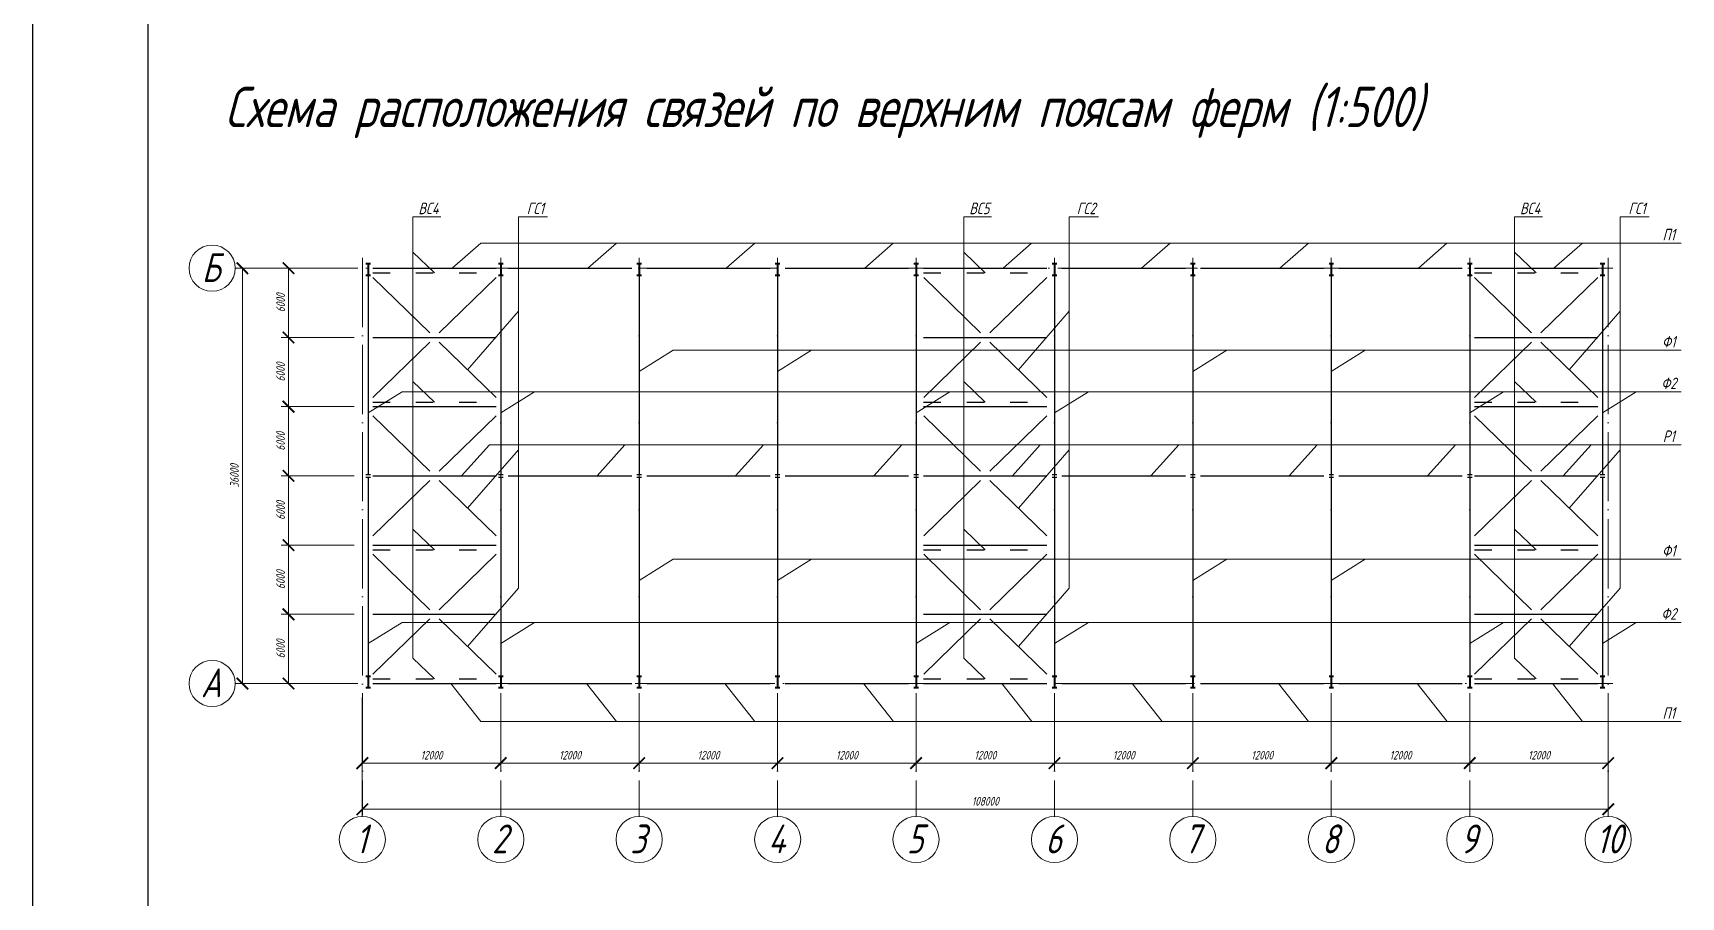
# Model space of a CAD drawing. Header units: millimetres. Extents: x 1665 to 4316, y 443 to 1647.
# Drawn here: x 1665 to 1950.8, y 1345.9 to 1495.7 of the extents above; entities that cross this region are included whole.
import ezdxf

# ---------------------------------------------------------------- set-up
doc = ezdxf.new("R2010")
doc.units = ezdxf.units.MM
for name, pattern in [('ACAD_ISO03W100', [30, 12, -18]), ('ACAD_ISO04W100', [30, 24, -3, 0, -3]), ('ACAD_ISO10W100', [18, 12, -3, 0, -3])]:
    doc.linetypes.add(name, pattern=pattern)
doc.layers.get('0').update_dxf_attribs({"lineweight": 18})
doc.styles.get("Standard").update_dxf_attribs({"font": 'romans.shx', "width": 0.75, "oblique": 15, "height": 1.5})
doc.dimstyles.new('ISO-25', dxfattribs={"dimtxt": 1.5, "dimasz": 2, "dimexe": 1.25, "dimexo": 0.625, "dimtad": 1, "dimtxsty": 'Standard', "dimblk": 'ARCHTICK', "dimcen": 2.5, "dimadec": 0, "dimazin": 0, "dimtfac": 1, "dimtmove": 0, "dimatfit": 3, "dimldrblk": 'NONE', "dimfxl": 1, "dimlwd": 18, "dimlwe": 18, "dimarcsym": 0})

# ---------------------------------------------------------------- blocks, each defined once
blk = doc.blocks.new('_ArchTick')
at = {"color": 0, "linetype": 'ByBlock', "const_width": 0.15}
blk.add_lwpolyline([(-0.5, -0.5), (0.5, 0.5)], dxfattribs=at)
blk = doc.blocks.new('*D28')
at = {"color": 0, "lineweight": 18, "transparency": 16777216}
for p, q in [((1722.12, 1378.34), (1722.12, 1367.85)), ((1746.12, 1378.34), (1746.12, 1367.85)), ((1722.12, 1369.1), (1746.12, 1369.1))]:
    blk.add_line(p, q, dxfattribs=at)
at = {"layer": 'Defpoints', "color": 0, "transparency": 16777216}
for p in [(1722.12, 1378.96), (1746.12, 1378.96), (1746.12, 1369.1)]:
    blk.add_point(p, dxfattribs=at)
at = {"color": 0, "lineweight": 18, "transparency": 16777216, "xscale": 2, "yscale": 2, "zscale": 2, "rotation": 180}
blk.add_blockref('_ArchTick', (1722.12, 1369.1), dxfattribs=at)
at = {"color": 0, "lineweight": 18, "transparency": 16777216, "xscale": 2, "yscale": 2, "zscale": 2}
blk.add_blockref('_ArchTick', (1746.12, 1369.1), dxfattribs=at)
at = {"color": 0, "transparency": 16777216, "insert": (1734.12, 1370.48), "char_height": 1.5, "attachment_point": 5}
blk.add_mtext('12000', dxfattribs=at)
blk = doc.blocks.new('_None')
blk = doc.blocks.new('*D29')
at = {"color": 0, "lineweight": 18, "transparency": 16777216}
for p, q in [((1746.12, 1378.34), (1746.12, 1367.85)), ((1770.12, 1378.34), (1770.12, 1367.85)), ((1746.12, 1369.1), (1770.12, 1369.1))]:
    blk.add_line(p, q, dxfattribs=at)
at = {"layer": 'Defpoints', "color": 0, "transparency": 16777216}
for p in [(1746.12, 1378.96), (1770.12, 1378.96), (1770.12, 1369.1)]:
    blk.add_point(p, dxfattribs=at)
at = {"color": 0, "lineweight": 18, "transparency": 16777216, "xscale": 2, "yscale": 2, "zscale": 2, "rotation": 180}
blk.add_blockref('_ArchTick', (1746.12, 1369.1), dxfattribs=at)
at = {"color": 0, "lineweight": 18, "transparency": 16777216, "xscale": 2, "yscale": 2, "zscale": 2}
blk.add_blockref('_ArchTick', (1770.12, 1369.1), dxfattribs=at)
at = {"color": 0, "transparency": 16777216, "insert": (1758.12, 1370.48), "char_height": 1.5, "attachment_point": 5}
blk.add_mtext('12000', dxfattribs=at)
blk = doc.blocks.new('*D30')
at = {"color": 0, "lineweight": 18, "transparency": 16777216}
for p, q in [((1770.12, 1378.34), (1770.12, 1367.85)), ((1794.12, 1378.34), (1794.12, 1367.85)), ((1770.12, 1369.1), (1794.12, 1369.1))]:
    blk.add_line(p, q, dxfattribs=at)
at = {"layer": 'Defpoints', "color": 0, "transparency": 16777216}
for p in [(1770.12, 1378.96), (1794.12, 1378.96), (1794.12, 1369.1)]:
    blk.add_point(p, dxfattribs=at)
at = {"color": 0, "lineweight": 18, "transparency": 16777216, "xscale": 2, "yscale": 2, "zscale": 2, "rotation": 180}
blk.add_blockref('_ArchTick', (1770.12, 1369.1), dxfattribs=at)
at = {"color": 0, "lineweight": 18, "transparency": 16777216, "xscale": 2, "yscale": 2, "zscale": 2}
blk.add_blockref('_ArchTick', (1794.12, 1369.1), dxfattribs=at)
at = {"color": 0, "transparency": 16777216, "insert": (1782.12, 1370.48), "char_height": 1.5, "attachment_point": 5}
blk.add_mtext('12000', dxfattribs=at)
blk = doc.blocks.new('*D31')
at = {"color": 0, "lineweight": 18, "transparency": 16777216}
for p, q in [((1794.12, 1378.34), (1794.12, 1367.85)), ((1818.12, 1378.34), (1818.12, 1367.85)), ((1794.12, 1369.1), (1818.12, 1369.1))]:
    blk.add_line(p, q, dxfattribs=at)
at = {"layer": 'Defpoints', "color": 0, "transparency": 16777216}
for p in [(1794.12, 1378.96), (1818.12, 1378.96), (1818.12, 1369.1)]:
    blk.add_point(p, dxfattribs=at)
at = {"color": 0, "lineweight": 18, "transparency": 16777216, "xscale": 2, "yscale": 2, "zscale": 2, "rotation": 180}
blk.add_blockref('_ArchTick', (1794.12, 1369.1), dxfattribs=at)
at = {"color": 0, "lineweight": 18, "transparency": 16777216, "xscale": 2, "yscale": 2, "zscale": 2}
blk.add_blockref('_ArchTick', (1818.12, 1369.1), dxfattribs=at)
at = {"color": 0, "transparency": 16777216, "insert": (1806.12, 1370.48), "char_height": 1.5, "attachment_point": 5}
blk.add_mtext('12000', dxfattribs=at)
blk = doc.blocks.new('*D32')
at = {"color": 0, "lineweight": 18, "transparency": 16777216}
for p, q in [((1818.12, 1378.34), (1818.12, 1367.85)), ((1842.12, 1378.34), (1842.12, 1367.85)), ((1818.12, 1369.1), (1842.12, 1369.1))]:
    blk.add_line(p, q, dxfattribs=at)
at = {"layer": 'Defpoints', "color": 0, "transparency": 16777216}
for p in [(1818.12, 1378.96), (1842.12, 1378.96), (1842.12, 1369.1)]:
    blk.add_point(p, dxfattribs=at)
at = {"color": 0, "lineweight": 18, "transparency": 16777216, "xscale": 2, "yscale": 2, "zscale": 2, "rotation": 180}
blk.add_blockref('_ArchTick', (1818.12, 1369.1), dxfattribs=at)
at = {"color": 0, "lineweight": 18, "transparency": 16777216, "xscale": 2, "yscale": 2, "zscale": 2}
blk.add_blockref('_ArchTick', (1842.12, 1369.1), dxfattribs=at)
at = {"color": 0, "transparency": 16777216, "insert": (1830.12, 1370.48), "char_height": 1.5, "attachment_point": 5}
blk.add_mtext('12000', dxfattribs=at)
blk = doc.blocks.new('*D33')
at = {"color": 0, "lineweight": 18, "transparency": 16777216}
for p, q in [((1842.12, 1378.34), (1842.12, 1367.85)), ((1866.12, 1378.34), (1866.12, 1367.85)), ((1842.12, 1369.1), (1866.12, 1369.1))]:
    blk.add_line(p, q, dxfattribs=at)
at = {"layer": 'Defpoints', "color": 0, "transparency": 16777216}
for p in [(1842.12, 1378.96), (1866.12, 1378.96), (1866.12, 1369.1)]:
    blk.add_point(p, dxfattribs=at)
at = {"color": 0, "lineweight": 18, "transparency": 16777216, "xscale": 2, "yscale": 2, "zscale": 2, "rotation": 180}
blk.add_blockref('_ArchTick', (1842.12, 1369.1), dxfattribs=at)
at = {"color": 0, "lineweight": 18, "transparency": 16777216, "xscale": 2, "yscale": 2, "zscale": 2}
blk.add_blockref('_ArchTick', (1866.12, 1369.1), dxfattribs=at)
at = {"color": 0, "transparency": 16777216, "insert": (1854.12, 1370.48), "char_height": 1.5, "attachment_point": 5}
blk.add_mtext('12000', dxfattribs=at)
blk = doc.blocks.new('*D34')
at = {"color": 0, "lineweight": 18, "transparency": 16777216}
for p, q in [((1866.12, 1378.34), (1866.12, 1367.85)), ((1890.12, 1378.34), (1890.12, 1367.85)), ((1866.12, 1369.1), (1890.12, 1369.1))]:
    blk.add_line(p, q, dxfattribs=at)
at = {"layer": 'Defpoints', "color": 0, "transparency": 16777216}
for p in [(1866.12, 1378.96), (1890.12, 1378.96), (1890.12, 1369.1)]:
    blk.add_point(p, dxfattribs=at)
at = {"color": 0, "lineweight": 18, "transparency": 16777216, "xscale": 2, "yscale": 2, "zscale": 2, "rotation": 180}
blk.add_blockref('_ArchTick', (1866.12, 1369.1), dxfattribs=at)
at = {"color": 0, "lineweight": 18, "transparency": 16777216, "xscale": 2, "yscale": 2, "zscale": 2}
blk.add_blockref('_ArchTick', (1890.12, 1369.1), dxfattribs=at)
at = {"color": 0, "transparency": 16777216, "insert": (1878.12, 1370.48), "char_height": 1.5, "attachment_point": 5}
blk.add_mtext('12000', dxfattribs=at)
blk = doc.blocks.new('*D35')
at = {"color": 0, "lineweight": 18, "transparency": 16777216}
for p, q in [((1890.12, 1378.34), (1890.12, 1367.85)), ((1914.12, 1378.34), (1914.12, 1367.85)), ((1890.12, 1369.1), (1914.12, 1369.1))]:
    blk.add_line(p, q, dxfattribs=at)
at = {"layer": 'Defpoints', "color": 0, "transparency": 16777216}
for p in [(1890.12, 1378.96), (1914.12, 1378.96), (1914.12, 1369.1)]:
    blk.add_point(p, dxfattribs=at)
at = {"color": 0, "lineweight": 18, "transparency": 16777216, "xscale": 2, "yscale": 2, "zscale": 2, "rotation": 180}
blk.add_blockref('_ArchTick', (1890.12, 1369.1), dxfattribs=at)
at = {"color": 0, "lineweight": 18, "transparency": 16777216, "xscale": 2, "yscale": 2, "zscale": 2}
blk.add_blockref('_ArchTick', (1914.12, 1369.1), dxfattribs=at)
at = {"color": 0, "transparency": 16777216, "insert": (1902.12, 1370.48), "char_height": 1.5, "attachment_point": 5}
blk.add_mtext('12000', dxfattribs=at)
blk = doc.blocks.new('*D36')
at = {"color": 0, "lineweight": 18, "transparency": 16777216}
for p, q in [((1914.12, 1378.34), (1914.12, 1367.85)), ((1938.12, 1378.34), (1938.12, 1367.85)), ((1914.12, 1369.1), (1938.12, 1369.1))]:
    blk.add_line(p, q, dxfattribs=at)
at = {"layer": 'Defpoints', "color": 0, "transparency": 16777216}
for p in [(1914.12, 1378.96), (1938.12, 1378.96), (1938.12, 1369.1)]:
    blk.add_point(p, dxfattribs=at)
at = {"color": 0, "lineweight": 18, "transparency": 16777216, "xscale": 2, "yscale": 2, "zscale": 2, "rotation": 180}
blk.add_blockref('_ArchTick', (1914.12, 1369.1), dxfattribs=at)
at = {"color": 0, "lineweight": 18, "transparency": 16777216, "xscale": 2, "yscale": 2, "zscale": 2}
blk.add_blockref('_ArchTick', (1938.12, 1369.1), dxfattribs=at)
at = {"color": 0, "transparency": 16777216, "insert": (1926.12, 1370.48), "char_height": 1.5, "attachment_point": 5}
blk.add_mtext('12000', dxfattribs=at)
blk = doc.blocks.new('*D43')
at = {"color": 0, "lineweight": 18, "transparency": 16777216}
for p, q in [((1722.12, 1380.48), (1722.12, 1359.85)), ((1938.12, 1380.48), (1938.12, 1359.85)), ((1722.12, 1361.1), (1938.12, 1361.1))]:
    blk.add_line(p, q, dxfattribs=at)
at = {"layer": 'Defpoints', "color": 0, "transparency": 16777216}
for p in [(1722.12, 1381.1), (1938.12, 1381.1), (1938.12, 1361.1)]:
    blk.add_point(p, dxfattribs=at)
at = {"color": 0, "lineweight": 18, "transparency": 16777216, "xscale": 2, "yscale": 2, "zscale": 2, "rotation": 180}
blk.add_blockref('_ArchTick', (1722.12, 1361.1), dxfattribs=at)
at = {"color": 0, "lineweight": 18, "transparency": 16777216, "xscale": 2, "yscale": 2, "zscale": 2}
blk.add_blockref('_ArchTick', (1938.12, 1361.1), dxfattribs=at)
at = {"color": 0, "transparency": 16777216, "insert": (1830.12, 1362.48), "char_height": 1.5, "attachment_point": 5}
blk.add_mtext('108000', dxfattribs=at)
blk = doc.blocks.new('*D37')
at = {"color": 0, "lineweight": 18, "transparency": 16777216}
for p, q in [((1720.7, 1394.9), (1708.07, 1394.9)), ((1709.32, 1382.9), (1709.32, 1394.9)), ((1717.12, 1382.9), (1708.07, 1382.9))]:
    blk.add_line(p, q, dxfattribs=at)
at = {"layer": 'Defpoints', "color": 0, "transparency": 16777216}
for p in [(1709.32, 1394.9), (1721.32, 1394.9), (1717.75, 1382.9)]:
    blk.add_point(p, dxfattribs=at)
at = {"color": 0, "lineweight": 18, "transparency": 16777216, "xscale": 2, "yscale": 2, "zscale": 2}
for p, rotation in [((1709.32, 1394.9), 90), ((1709.32, 1382.9), 270)]:
    blk.add_blockref('_ArchTick', p, dxfattribs=dict(at, rotation=rotation))
at = {"color": 0, "transparency": 16777216, "insert": (1707.95, 1388.9), "char_height": 1.5, "attachment_point": 5, "rotation": 90}
blk.add_mtext('6000', dxfattribs=at)
blk = doc.blocks.new('*D38')
at = {"color": 0, "lineweight": 18, "transparency": 16777216}
for p, q in [((1720.7, 1406.9), (1708.07, 1406.9)), ((1709.32, 1394.9), (1709.32, 1406.9)), ((1717.12, 1394.9), (1708.07, 1394.9))]:
    blk.add_line(p, q, dxfattribs=at)
at = {"layer": 'Defpoints', "color": 0, "transparency": 16777216}
for p in [(1709.32, 1406.9), (1721.32, 1406.9), (1717.75, 1394.9)]:
    blk.add_point(p, dxfattribs=at)
at = {"color": 0, "lineweight": 18, "transparency": 16777216, "xscale": 2, "yscale": 2, "zscale": 2}
for p, rotation in [((1709.32, 1406.9), 90), ((1709.32, 1394.9), 270)]:
    blk.add_blockref('_ArchTick', p, dxfattribs=dict(at, rotation=rotation))
at = {"color": 0, "transparency": 16777216, "insert": (1707.95, 1400.9), "char_height": 1.5, "attachment_point": 5, "rotation": 90}
blk.add_mtext('6000', dxfattribs=at)
blk = doc.blocks.new('*D39')
at = {"color": 0, "lineweight": 18, "transparency": 16777216}
for p, q in [((1720.7, 1418.9), (1708.07, 1418.9)), ((1709.32, 1406.9), (1709.32, 1418.9)), ((1717.12, 1406.9), (1708.07, 1406.9))]:
    blk.add_line(p, q, dxfattribs=at)
at = {"layer": 'Defpoints', "color": 0, "transparency": 16777216}
for p in [(1709.32, 1418.9), (1721.32, 1418.9), (1717.75, 1406.9)]:
    blk.add_point(p, dxfattribs=at)
at = {"color": 0, "lineweight": 18, "transparency": 16777216, "xscale": 2, "yscale": 2, "zscale": 2}
for p, rotation in [((1709.32, 1418.9), 90), ((1709.32, 1406.9), 270)]:
    blk.add_blockref('_ArchTick', p, dxfattribs=dict(at, rotation=rotation))
at = {"color": 0, "transparency": 16777216, "insert": (1707.95, 1412.9), "char_height": 1.5, "attachment_point": 5, "rotation": 90}
blk.add_mtext('6000', dxfattribs=at)
blk = doc.blocks.new('*D40')
at = {"color": 0, "lineweight": 18, "transparency": 16777216}
for p, q in [((1720.7, 1430.9), (1708.07, 1430.9)), ((1709.32, 1418.9), (1709.32, 1430.9)), ((1717.12, 1418.9), (1708.07, 1418.9))]:
    blk.add_line(p, q, dxfattribs=at)
at = {"layer": 'Defpoints', "color": 0, "transparency": 16777216}
for p in [(1709.32, 1430.9), (1721.32, 1430.9), (1717.75, 1418.9)]:
    blk.add_point(p, dxfattribs=at)
at = {"color": 0, "lineweight": 18, "transparency": 16777216, "xscale": 2, "yscale": 2, "zscale": 2}
for p, rotation in [((1709.32, 1430.9), 90), ((1709.32, 1418.9), 270)]:
    blk.add_blockref('_ArchTick', p, dxfattribs=dict(at, rotation=rotation))
at = {"color": 0, "transparency": 16777216, "insert": (1707.95, 1424.9), "char_height": 1.5, "attachment_point": 5, "rotation": 90}
blk.add_mtext('6000', dxfattribs=at)
blk = doc.blocks.new('*D41')
at = {"color": 0, "lineweight": 18, "transparency": 16777216}
for p, q in [((1720.7, 1442.9), (1708.07, 1442.9)), ((1709.32, 1430.9), (1709.32, 1442.9)), ((1717.12, 1430.9), (1708.07, 1430.9))]:
    blk.add_line(p, q, dxfattribs=at)
at = {"layer": 'Defpoints', "color": 0, "transparency": 16777216}
for p in [(1709.32, 1442.9), (1721.32, 1442.9), (1717.75, 1430.9)]:
    blk.add_point(p, dxfattribs=at)
at = {"color": 0, "lineweight": 18, "transparency": 16777216, "xscale": 2, "yscale": 2, "zscale": 2}
for p, rotation in [((1709.32, 1442.9), 90), ((1709.32, 1430.9), 270)]:
    blk.add_blockref('_ArchTick', p, dxfattribs=dict(at, rotation=rotation))
at = {"color": 0, "transparency": 16777216, "insert": (1707.95, 1436.9), "char_height": 1.5, "attachment_point": 5, "rotation": 90}
blk.add_mtext('6000', dxfattribs=at)
blk = doc.blocks.new('*D42')
at = {"color": 0, "lineweight": 18, "transparency": 16777216}
for p, q in [((1720.7, 1454.9), (1708.07, 1454.9)), ((1709.32, 1442.9), (1709.32, 1454.9)), ((1717.12, 1442.9), (1708.07, 1442.9))]:
    blk.add_line(p, q, dxfattribs=at)
at = {"layer": 'Defpoints', "color": 0, "transparency": 16777216}
for p in [(1709.32, 1454.9), (1721.32, 1454.9), (1717.75, 1442.9)]:
    blk.add_point(p, dxfattribs=at)
at = {"color": 0, "lineweight": 18, "transparency": 16777216, "xscale": 2, "yscale": 2, "zscale": 2}
for p, rotation in [((1709.32, 1454.9), 90), ((1709.32, 1442.9), 270)]:
    blk.add_blockref('_ArchTick', p, dxfattribs=dict(at, rotation=rotation))
at = {"color": 0, "transparency": 16777216, "insert": (1707.95, 1448.9), "char_height": 1.5, "attachment_point": 5, "rotation": 90}
blk.add_mtext('6000', dxfattribs=at)
blk = doc.blocks.new('*D44')
at = {"color": 0, "lineweight": 18, "transparency": 16777216}
for p, q in [((1720.7, 1454.9), (1700.07, 1454.9)), ((1701.32, 1454.9), (1701.32, 1382.9)), ((1720.7, 1382.9), (1700.07, 1382.9))]:
    blk.add_line(p, q, dxfattribs=at)
at = {"layer": 'Defpoints', "color": 0, "transparency": 16777216}
for p in [(1721.32, 1454.9), (1701.32, 1382.9), (1721.32, 1382.9)]:
    blk.add_point(p, dxfattribs=at)
at = {"color": 0, "lineweight": 18, "transparency": 16777216, "xscale": 2, "yscale": 2, "zscale": 2}
for p, rotation in [((1701.32, 1454.9), 90), ((1701.32, 1382.9), 270)]:
    blk.add_blockref('_ArchTick', p, dxfattribs=dict(at, rotation=rotation))
at = {"color": 0, "transparency": 16777216, "insert": (1699.95, 1418.9), "char_height": 1.5, "attachment_point": 5, "rotation": 90}
blk.add_mtext('36000', dxfattribs=at)

msp = doc.modelspace()

# ---------------------------------------------------------------- linework, layer by layer
at = {"lineweight": -2}
msp.add_line((1665.02, 1052.955), (1665.02, 1646.955), dxfattribs=at)
at = {"lineweight": 30}
for p, q in [((1685.02, 1057.955), (1685.02, 1641.955)), ((1723.125, 1454.903), (1723.125, 1419.143)), ((1723.925, 1454.903), (1745.325, 1454.903)), ((1746.125, 1454.903), (1746.125, 1419.143)), ((1747.425, 1454.903), (1768.825, 1454.903)), ((1770.125, 1454.903), (1770.125, 1419.143)), ((1771.425, 1454.903), (1792.825, 1454.903)), ((1794.125, 1454.903), (1794.125, 1419.143)), ((1795.425, 1454.903), (1816.825, 1454.903)), ((1818.125, 1454.903), (1818.125, 1419.143)), ((1819.425, 1454.903), (1840.825, 1454.903)), ((1842.125, 1454.903), (1842.125, 1419.143)), ((1843.425, 1454.903), (1864.825, 1454.903)), ((1866.125, 1454.903), (1866.125, 1419.143)), ((1867.425, 1454.903), (1888.825, 1454.903)), ((1890.125, 1454.903), (1890.125, 1419.143)), ((1891.425, 1454.903), (1912.825, 1454.903)), ((1914.125, 1454.903), (1914.125, 1419.143)), ((1914.925, 1454.903), (1936.325, 1454.903)), ((1937.125, 1454.903), (1937.125, 1419.143)), ((1723.946, 1453.303), (1733.803, 1443.703)), ((1745.303, 1453.303), (1735.446, 1443.703)), ((1819.446, 1453.303), (1829.303, 1443.703)), ((1840.803, 1453.303), (1830.946, 1443.703)), ((1914.946, 1453.303), (1924.803, 1443.703)), ((1936.303, 1453.303), (1926.446, 1443.703)), ((1723.925, 1442.903), (1745.325, 1442.903)), ((1733.803, 1442.103), (1723.946, 1432.503)), ((1735.446, 1442.103), (1745.303, 1432.503)), ((1819.425, 1442.903), (1840.825, 1442.903)), ((1829.303, 1442.103), (1819.446, 1432.503)), ((1830.946, 1442.103), (1840.803, 1432.503)), ((1914.925, 1442.903), (1936.325, 1442.903)), ((1924.803, 1442.103), (1914.946, 1432.503)), ((1926.446, 1442.103), (1936.303, 1432.503)), ((1723.925, 1430.903), (1745.325, 1430.903)), ((1723.946, 1429.303), (1733.803, 1419.703)), ((1745.303, 1429.303), (1735.446, 1419.703)), ((1819.425, 1430.903), (1840.825, 1430.903)), ((1819.446, 1429.303), (1829.303, 1419.703)), ((1840.803, 1429.303), (1830.946, 1419.703)), ((1914.925, 1430.903), (1936.325, 1430.903)), ((1914.946, 1429.303), (1924.803, 1419.703)), ((1936.303, 1429.303), (1926.446, 1419.703)), ((1722.725, 1419.143), (1723.525, 1419.143)), ((1722.725, 1418.663), (1723.525, 1418.663)), ((1723.125, 1418.663), (1723.125, 1382.903)), ((1723.925, 1418.903), (1745.325, 1418.903)), ((1733.803, 1418.103), (1723.946, 1408.503)), ((1735.446, 1418.103), (1745.303, 1408.503)), ((1745.725, 1419.143), (1746.525, 1419.143)), ((1745.725, 1418.663), (1746.525, 1418.663)), ((1746.125, 1418.663), (1746.125, 1382.903)), ((1747.425, 1418.903), (1768.825, 1418.903)), ((1769.725, 1419.143), (1770.525, 1419.143)), ((1769.725, 1418.663), (1770.525, 1418.663)), ((1770.125, 1418.663), (1770.125, 1382.903)), ((1771.425, 1418.903), (1792.825, 1418.903)), ((1793.725, 1419.143), (1794.525, 1419.143)), ((1793.725, 1418.663), (1794.525, 1418.663)), ((1794.125, 1418.663), (1794.125, 1382.903)), ((1795.425, 1418.903), (1816.825, 1418.903)), ((1817.725, 1419.143), (1818.525, 1419.143)), ((1817.725, 1418.663), (1818.525, 1418.663)), ((1818.125, 1418.663), (1818.125, 1382.903)), ((1819.425, 1418.903), (1840.825, 1418.903)), ((1829.303, 1418.103), (1819.446, 1408.503)), ((1830.946, 1418.103), (1840.803, 1408.503)), ((1841.725, 1419.143), (1842.525, 1419.143)), ((1841.725, 1418.663), (1842.525, 1418.663)), ((1842.125, 1418.663), (1842.125, 1382.903)), ((1843.425, 1418.903), (1864.825, 1418.903)), ((1865.725, 1419.143), (1866.525, 1419.143)), ((1865.725, 1418.663), (1866.525, 1418.663)), ((1866.125, 1418.663), (1866.125, 1382.903)), ((1867.425, 1418.903), (1888.825, 1418.903)), ((1889.725, 1419.143), (1890.525, 1419.143)), ((1889.725, 1418.663), (1890.525, 1418.663)), ((1890.125, 1418.663), (1890.125, 1382.903)), ((1891.425, 1418.903), (1912.825, 1418.903)), ((1913.725, 1419.143), (1914.525, 1419.143)), ((1913.725, 1418.663), (1914.525, 1418.663)), ((1914.125, 1418.663), (1914.125, 1382.903)), ((1914.925, 1418.903), (1936.325, 1418.903)), ((1924.803, 1418.103), (1914.946, 1408.503)), ((1926.446, 1418.103), (1936.303, 1408.503)), ((1936.725, 1419.143), (1937.525, 1419.143)), ((1936.725, 1418.663), (1937.525, 1418.663)), ((1937.125, 1418.663), (1937.125, 1382.903)), ((1723.925, 1406.903), (1745.325, 1406.903)), ((1819.425, 1406.903), (1840.825, 1406.903)), ((1914.925, 1406.903), (1936.325, 1406.903)), ((1723.946, 1405.303), (1733.803, 1395.703)), ((1745.303, 1405.303), (1735.446, 1395.703)), ((1819.446, 1405.303), (1829.303, 1395.703)), ((1840.803, 1405.303), (1830.946, 1395.703)), ((1914.946, 1405.303), (1924.803, 1395.703)), ((1936.303, 1405.303), (1926.446, 1395.703)), ((1723.925, 1394.903), (1745.325, 1394.903)), ((1819.425, 1394.903), (1840.825, 1394.903)), ((1914.925, 1394.903), (1936.325, 1394.903)), ((1733.803, 1394.103), (1723.946, 1384.503)), ((1735.446, 1394.103), (1745.303, 1384.503)), ((1829.303, 1394.103), (1819.446, 1384.503)), ((1830.946, 1394.103), (1840.803, 1384.503)), ((1924.803, 1394.103), (1914.946, 1384.503)), ((1926.446, 1394.103), (1936.303, 1384.503)), ((1723.925, 1382.903), (1745.325, 1382.903)), ((1747.425, 1382.903), (1768.825, 1382.903)), ((1771.425, 1382.903), (1792.825, 1382.903)), ((1795.425, 1382.903), (1816.825, 1382.903)), ((1819.425, 1382.903), (1840.825, 1382.903)), ((1843.425, 1382.903), (1864.825, 1382.903)), ((1867.425, 1382.903), (1888.825, 1382.903)), ((1891.425, 1382.903), (1912.825, 1382.903)), ((1914.925, 1382.903), (1936.325, 1382.903))]:
    msp.add_line(p, q, dxfattribs=at)
for p, q in [((1730.888, 1387.291), (1730.888, 1463.799)), ((1730.888, 1463.799), (1735.728, 1463.799)), ((1749.2, 1399.427), (1749.2, 1463.799)), ((1749.2, 1463.799), (1754.247, 1463.799)), ((1826.388, 1387.291), (1826.388, 1463.799)), ((1826.388, 1463.799), (1831.228, 1463.799)), ((1844.7, 1399.427), (1844.7, 1463.799)), ((1844.7, 1463.799), (1849.747, 1463.799)), ((1921.888, 1387.291), (1921.888, 1463.799)), ((1921.888, 1463.799), (1926.728, 1463.799)), ((1940.2, 1399.427), (1940.2, 1463.799)), ((1940.2, 1463.799), (1945.247, 1463.799)), ((1734.625, 1454.103), (1730.888, 1457.691)), ((1737.723, 1454.903), (1742.662, 1459.257)), ((1742.662, 1459.257), (1950.755, 1459.257)), ((1761.223, 1454.903), (1766.162, 1459.257)), ((1785.223, 1454.903), (1790.162, 1459.257)), ((1809.223, 1454.903), (1814.162, 1459.257)), ((1830.125, 1454.103), (1826.388, 1457.691)), ((1833.223, 1454.903), (1838.162, 1459.257)), ((1857.223, 1454.903), (1862.162, 1459.257)), ((1881.223, 1454.903), (1886.162, 1459.257)), ((1905.223, 1454.903), (1910.162, 1459.257)), ((1925.625, 1454.103), (1921.888, 1457.691)), ((1928.723, 1454.903), (1933.662, 1459.257)), ((1740.375, 1437.303), (1749.2, 1447.427)), ((1835.875, 1437.303), (1844.7, 1447.427)), ((1931.375, 1437.303), (1940.2, 1447.427)), ((1770.125, 1437.023), (1776.002, 1440.675)), ((1776.002, 1440.675), (1950.755, 1440.675)), ((1794.125, 1437.023), (1800.002, 1440.675)), ((1866.125, 1437.023), (1872.002, 1440.675)), ((1890.125, 1437.023), (1896.002, 1440.675)), ((1734.625, 1431.703), (1730.888, 1435.291)), ((1830.125, 1431.703), (1826.388, 1435.291)), ((1925.625, 1431.703), (1921.888, 1435.291)), ((1723.125, 1429.817), (1729.002, 1433.469)), ((1729.002, 1433.469), (1950.755, 1433.469)), ((1746.125, 1429.817), (1752.002, 1433.469)), ((1818.125, 1429.817), (1824.002, 1433.469)), ((1842.125, 1429.817), (1848.002, 1433.469)), ((1914.125, 1429.817), (1920.002, 1433.469)), ((1937.125, 1429.817), (1943.002, 1433.469)), ((1739.322, 1418.903), (1744.164, 1424.309)), ((1740.375, 1413.303), (1749.2, 1423.427)), ((1744.164, 1424.309), (1950.755, 1424.309)), ((1762.822, 1418.903), (1767.664, 1424.309)), ((1786.822, 1418.903), (1791.664, 1424.309)), ((1810.822, 1418.903), (1815.664, 1424.309)), ((1834.822, 1418.903), (1839.664, 1424.309)), ((1835.875, 1413.303), (1844.7, 1423.427)), ((1858.822, 1418.903), (1863.664, 1424.309)), ((1882.822, 1418.903), (1887.664, 1424.309)), ((1906.822, 1418.903), (1911.664, 1424.309)), ((1930.322, 1418.903), (1935.164, 1424.309)), ((1931.375, 1413.303), (1940.2, 1423.427)), ((1734.625, 1406.103), (1730.888, 1409.691)), ((1830.125, 1406.103), (1826.388, 1409.691)), ((1925.625, 1406.103), (1921.888, 1409.691)), ((1770.125, 1400.783), (1776.002, 1404.435)), ((1776.002, 1404.435), (1950.755, 1404.435)), ((1794.125, 1400.783), (1800.002, 1404.435)), ((1866.125, 1400.783), (1872.002, 1404.435)), ((1890.125, 1400.783), (1896.002, 1404.435)), ((1740.375, 1389.303), (1749.2, 1399.427)), ((1835.875, 1389.303), (1844.7, 1399.427)), ((1931.375, 1389.303), (1940.2, 1399.427)), ((1723.125, 1389.858), (1729.002, 1393.51)), ((1729.002, 1393.51), (1950.755, 1393.51)), ((1746.125, 1389.858), (1752.002, 1393.51)), ((1818.125, 1389.858), (1824.002, 1393.51)), ((1842.125, 1389.858), (1848.002, 1393.51)), ((1914.125, 1389.858), (1920.002, 1393.51)), ((1937.125, 1389.858), (1943.002, 1393.51)), ((1734.625, 1383.703), (1730.888, 1387.291)), ((1830.125, 1383.703), (1826.388, 1387.291)), ((1925.625, 1383.703), (1921.888, 1387.291)), ((1721.325, 1382.903), (1709.325, 1382.903)), ((1722.125, 1381.103), (1722.125, 1369.103)), ((1737.488, 1382.903), (1742.691, 1376.319)), ((1760.988, 1382.903), (1766.191, 1376.319)), ((1784.988, 1382.903), (1790.191, 1376.319)), ((1808.988, 1382.903), (1814.191, 1376.319)), ((1832.988, 1382.903), (1838.191, 1376.319)), ((1855.57, 1382.903), (1860.774, 1376.319)), ((1880.988, 1382.903), (1886.191, 1376.319)), ((1904.988, 1382.903), (1910.191, 1376.319)), ((1928.488, 1382.903), (1933.691, 1376.319)), ((1742.691, 1376.319), (1950.755, 1376.319))]:
    msp.add_line(p, q)
at = {"linetype": 'ACAD_ISO10W100', "ltscale": 0.5}
for p, q in [((1715.32, 1454.903), (1938.925, 1454.903)), ((1723.925, 1382.903), (1938.925, 1382.903))]:
    msp.add_line(p, q, dxfattribs=at)
at = {"linetype": 'ACAD_ISO04W100', "ltscale": 0.5}
for p, q in [((1722.125, 1456.703), (1722.125, 1360.103)), ((1746.125, 1456.703), (1746.125, 1359.853)), ((1770.125, 1456.703), (1770.125, 1359.853)), ((1794.125, 1456.703), (1794.125, 1359.853)), ((1818.125, 1456.703), (1818.125, 1359.853)), ((1842.125, 1456.703), (1842.125, 1359.853)), ((1866.125, 1456.703), (1866.125, 1359.853)), ((1890.125, 1456.703), (1890.125, 1359.853)), ((1914.125, 1456.703), (1914.125, 1359.853)), ((1938.125, 1456.703), (1938.125, 1360.103))]:
    msp.add_line(p, q, dxfattribs=at)
at = {"lineweight": 40}
for p, q in [((1723.525, 1455.663), (1722.725, 1455.663)), ((1723.125, 1455.663), (1723.125, 1453.663)), ((1746.525, 1455.663), (1745.725, 1455.663)), ((1746.125, 1455.663), (1746.125, 1453.663)), ((1770.525, 1455.663), (1769.725, 1455.663)), ((1770.125, 1455.663), (1770.125, 1453.663)), ((1794.525, 1455.663), (1793.725, 1455.663)), ((1794.125, 1455.663), (1794.125, 1453.663)), ((1818.525, 1455.663), (1817.725, 1455.663)), ((1818.125, 1455.663), (1818.125, 1453.663)), ((1842.525, 1455.663), (1841.725, 1455.663)), ((1842.125, 1455.663), (1842.125, 1453.663)), ((1866.525, 1455.663), (1865.725, 1455.663)), ((1866.125, 1455.663), (1866.125, 1453.663)), ((1890.525, 1455.663), (1889.725, 1455.663)), ((1890.125, 1455.663), (1890.125, 1453.663)), ((1914.525, 1455.663), (1913.725, 1455.663)), ((1914.125, 1455.663), (1914.125, 1453.663)), ((1937.525, 1455.663), (1936.725, 1455.663)), ((1937.125, 1455.663), (1937.125, 1453.663)), ((1723.525, 1453.663), (1722.725, 1453.663)), ((1746.525, 1453.663), (1745.725, 1453.663)), ((1770.525, 1453.663), (1769.725, 1453.663)), ((1794.525, 1453.663), (1793.725, 1453.663)), ((1818.525, 1453.663), (1817.725, 1453.663)), ((1842.525, 1453.663), (1841.725, 1453.663)), ((1866.525, 1453.663), (1865.725, 1453.663)), ((1890.525, 1453.663), (1889.725, 1453.663)), ((1914.525, 1453.663), (1913.725, 1453.663)), ((1937.525, 1453.663), (1936.725, 1453.663)), ((1723.525, 1384.143), (1722.725, 1384.143)), ((1723.125, 1384.143), (1723.125, 1382.143)), ((1746.525, 1384.143), (1745.725, 1384.143)), ((1746.125, 1384.143), (1746.125, 1382.143)), ((1770.525, 1384.143), (1769.725, 1384.143)), ((1770.125, 1384.143), (1770.125, 1382.143)), ((1794.525, 1384.143), (1793.725, 1384.143)), ((1794.125, 1384.143), (1794.125, 1382.143)), ((1818.525, 1384.143), (1817.725, 1384.143)), ((1818.125, 1384.143), (1818.125, 1382.143)), ((1842.525, 1384.143), (1841.725, 1384.143)), ((1842.125, 1384.143), (1842.125, 1382.143)), ((1866.525, 1384.143), (1865.725, 1384.143)), ((1866.125, 1384.143), (1866.125, 1382.143)), ((1890.525, 1384.143), (1889.725, 1384.143)), ((1890.125, 1384.143), (1890.125, 1382.143)), ((1914.525, 1384.143), (1913.725, 1384.143)), ((1914.125, 1384.143), (1914.125, 1382.143)), ((1937.525, 1384.143), (1936.725, 1384.143)), ((1937.125, 1384.143), (1937.125, 1382.143)), ((1723.525, 1382.143), (1722.725, 1382.143)), ((1746.525, 1382.143), (1745.725, 1382.143)), ((1770.525, 1382.143), (1769.725, 1382.143)), ((1794.525, 1382.143), (1793.725, 1382.143)), ((1818.525, 1382.143), (1817.725, 1382.143)), ((1842.525, 1382.143), (1841.725, 1382.143)), ((1866.525, 1382.143), (1865.725, 1382.143)), ((1890.525, 1382.143), (1889.725, 1382.143)), ((1914.525, 1382.143), (1913.725, 1382.143)), ((1937.525, 1382.143), (1936.725, 1382.143))]:
    msp.add_line(p, q, dxfattribs=at)
at = {"linetype": 'ACAD_ISO03W100', "lineweight": 30, "ltscale": 0.25}
for p, q in [((1723.925, 1454.103), (1745.325, 1454.103)), ((1819.425, 1454.103), (1840.825, 1454.103)), ((1914.925, 1454.103), (1936.325, 1454.103)), ((1723.925, 1431.703), (1745.325, 1431.703)), ((1819.425, 1431.703), (1840.825, 1431.703)), ((1914.925, 1431.703), (1936.325, 1431.703)), ((1723.925, 1406.103), (1745.325, 1406.103)), ((1819.425, 1406.103), (1840.825, 1406.103)), ((1914.925, 1406.103), (1936.325, 1406.103)), ((1723.925, 1383.703), (1745.325, 1383.703)), ((1819.425, 1383.703), (1840.825, 1383.703)), ((1914.925, 1383.703), (1936.325, 1383.703))]:
    msp.add_line(p, q, dxfattribs=at)
for centre in [(1696.075, 1454.903), (1696.075, 1382.903), (1722.125, 1355.853), (1746.125, 1355.853), (1770.125, 1355.853), (1794.125, 1355.853), (1818.125, 1355.853), (1842.125, 1355.853), (1866.125, 1355.853), (1890.125, 1355.853), (1914.125, 1355.853), (1938.125, 1355.853)]:
    msp.add_circle(centre, 4)

# ---------------------------------------------------------------- texts
for s, width, insert, char_height, attachment_point in [('Схема расположения связей по верхним поясам ферм (1:500)', 265.80781, (1698.267, 1486.364), 7, 1), ('ВС4', 14.11222, (1733.601, 1465.268), 2, 5), ('ГС1', 14.11222, (1752.12, 1465.268), 2, 5), ('ВС5', 14.11222, (1829.101, 1465.268), 2, 5), ('ГС2', 14.11222, (1847.62, 1465.268), 2, 5), ('ВС4', 14.11222, (1924.601, 1465.268), 2, 5), ('ГС1', 14.11222, (1943.12, 1465.268), 2, 5), ('П1', 14.11222, (1948.628, 1460.725), 2, 5), ('Б', 8.20492, (1695.896, 1455.016), 5, 5), ('Ф1', 14.11222, (1948.628, 1442.144), 2, 5), ('Ф2', 14.11222, (1948.628, 1434.937), 2, 5), ('Р1', 14.11222, (1948.628, 1425.777), 2, 5), ('Ф1', 14.11222, (1948.628, 1405.904), 2, 5), ('Ф2', 14.11222, (1948.628, 1394.979), 2, 5), ('А', 8.20492, (1695.896, 1383.016), 5, 5), ('П1', 14.11222, (1948.628, 1377.787), 2, 5), ('1', 8.20492, (1721.946, 1355.966), 5, 5), ('2', 8.20492, (1745.946, 1355.966), 5, 5), ('3', 8.20492, (1769.946, 1355.966), 5, 5), ('4', 8.20492, (1793.946, 1355.966), 5, 5), ('5', 8.20492, (1817.946, 1355.966), 5, 5), ('6', 8.20492, (1841.946, 1355.966), 5, 5), ('7', 8.20492, (1865.946, 1355.966), 5, 5), ('8', 8.20492, (1889.946, 1355.966), 5, 5), ('9', 8.20492, (1913.946, 1355.966), 5, 5), ('10', 8.20492, (1938.339, 1355.966), 5, 5)]:
    msp.add_mtext_dynamic_manual_height_columns(s, width=width, gutter_width=7.5, heights=[0], dxfattribs=dict(insert=insert, char_height=char_height, attachment_point=attachment_point))

# ---------------------------------------------------------------- dimensions: what is measured, and where the dimension line sits
for base, p1, p2, text, picture, middle in [((1701.325, 1382.903), (1721.325, 1454.903), (1721.325, 1382.903), '36000', '*D44', (1699.95, 1418.903)), ((1709.325, 1454.903), (1717.75, 1442.903), (1721.325, 1454.903), '6000', '*D42', (1707.95, 1448.903)), ((1709.325, 1442.903), (1717.75, 1430.903), (1721.325, 1442.903), '6000', '*D41', (1707.95, 1436.903)), ((1709.325, 1430.903), (1717.75, 1418.903), (1721.325, 1430.903), '6000', '*D40', (1707.95, 1424.903)), ((1709.325, 1418.903), (1717.75, 1406.903), (1721.325, 1418.903), '6000', '*D39', (1707.95, 1412.903)), ((1709.325, 1406.903), (1717.75, 1394.903), (1721.325, 1406.903), '6000', '*D38', (1707.95, 1400.903)), ((1709.325, 1394.903), (1717.75, 1382.903), (1721.325, 1394.903), '6000', '*D37', (1707.95, 1388.903))]:
    dim = msp.add_linear_dim(base=base, p1=p1, p2=p2, angle=90, text=text, dimstyle='ISO-25', override={"dimtxt": 2})
    dim.commit()
    dim.dimension.update_dxf_attribs({"geometry": picture, "text_midpoint": middle})
for base, p1, p2, text, picture, middle in [((1938.125, 1361.103), (1722.125, 1381.103), (1938.125, 1381.103), '108000', '*D43', (1830.125, 1362.478)), ((1746.125, 1369.103), (1722.125, 1378.965), (1746.125, 1378.965), '12000', '*D28', (1734.125, 1370.478)), ((1770.125, 1369.103), (1746.125, 1378.965), (1770.125, 1378.965), '12000', '*D29', (1758.125, 1370.478)), ((1794.125, 1369.103), (1770.125, 1378.965), (1794.125, 1378.965), '12000', '*D30', (1782.125, 1370.478)), ((1818.125, 1369.103), (1794.125, 1378.965), (1818.125, 1378.965), '12000', '*D31', (1806.125, 1370.478)), ((1842.125, 1369.103), (1818.125, 1378.965), (1842.125, 1378.965), '12000', '*D32', (1830.125, 1370.478)), ((1866.125, 1369.103), (1842.125, 1378.965), (1866.125, 1378.965), '12000', '*D33', (1854.125, 1370.478)), ((1890.125, 1369.103), (1866.125, 1378.965), (1890.125, 1378.965), '12000', '*D34', (1878.125, 1370.478)), ((1914.125, 1369.103), (1890.125, 1378.965), (1914.125, 1378.965), '12000', '*D35', (1902.125, 1370.478)), ((1938.125, 1369.103), (1914.125, 1378.965), (1938.125, 1378.965), '12000', '*D36', (1926.125, 1370.478))]:
    dim = msp.add_linear_dim(base=base, p1=p1, p2=p2, text=text, dimstyle='ISO-25', override={"dimtxt": 2})
    dim.commit()
    dim.dimension.update_dxf_attribs({"geometry": picture, "text_midpoint": middle})

doc.saveas('drawing.dxf')
